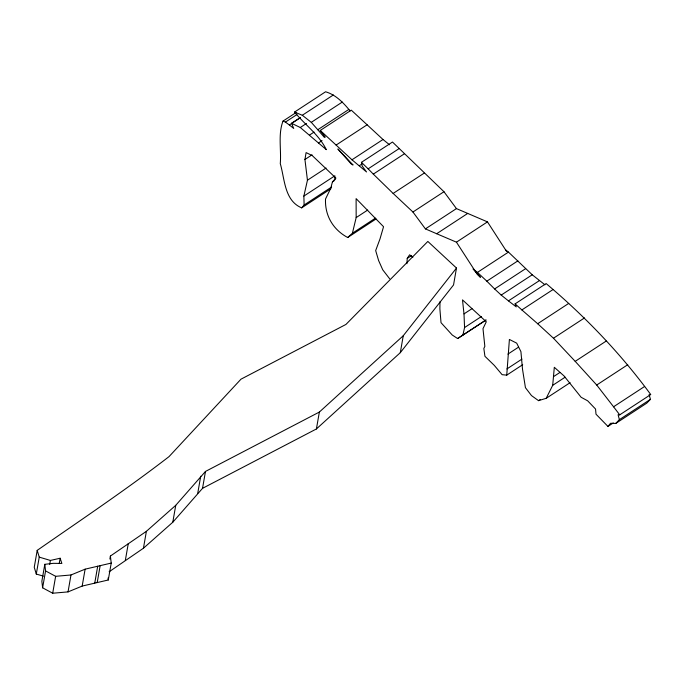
<?xml version="1.0" encoding="UTF-8"?>
<svg xmlns="http://www.w3.org/2000/svg" width="685" height="685" viewBox="0 0 685 685"><rect width="100%" height="100%" fill="white"/><g stroke="black" fill="none" stroke-linecap="round" stroke-linejoin="round"><path stroke-width="1.03" d="M439.976 301.768L439.881 308.875L441.012 322.669L452.246 335.025L457.614 338.536L485.939 320.083M462.889 335.153L464.567 327.55L463.993 313.901L462.495 299.884L486.29 321.779L482.993 328.672L484.843 346.396L483.841 348.477L484.937 356.294L494.287 365.379L502.122 374.678L506.746 375.132L509.4 339.452L516.687 343.151L520.925 351.662L522.518 369.283L525.438 387.684L531.483 395.579L538.521 400.656L546.193 398.31L570.125 382.658M406.916 263.708L407.224 258.433L409.613 254.794L412.849 257.312M546.193 398.31L552.701 385.321L554.311 367.297L564.038 375.945L581.128 397.274L587.662 400.811L595.548 409.031L596.01 414.202L607.955 426.421L613.272 422.945M296.322 112.391L283.025 121.091C277.904 134.114 281.441 149.818 280.285 163.664C284.789 179.119 284.343 200.654 301.674 207.863L304.123 205.003L303.866 196.081L307.445 180.215L304.936 159.485L306.092 152.601L312.206 155.546L335.907 178.1L332.448 181.868L330.727 188.306L325.521 199.027C324.776 215.655 333.184 229.74 347.689 237.507L376.056 218.952M109.146 571.769L143.439 548.231L172.791 522.227L202.529 488.345L316.41 428.964L400.305 352.664L453.538 284.96L456.493 268.049L427.842 241.437L345.916 324.459L240.983 379.173L169.058 456.595C126.382 489.535 81.481 519.564 37.204 550.372L34.25 567.283L36.288 574.047L43.395 576.154M36.288 574.047L39.242 557.136L37.204 550.372M39.242 557.136L50.399 560.441L60.134 558.241L61.873 563.43L53.233 563.335L44.808 564.32L41.862 581.231L42.616 587.816L52.694 593.227L68.038 591.891L82.174 586.077L108.273 579.99L111.227 563.079L110.396 556.049L146.393 531.32L175.745 505.316L205.483 471.434L319.364 412.053L403.259 335.744L456.493 268.049M42.616 587.816L45.57 570.905L44.808 564.32M49.705 564.423L50.399 560.441M52.694 593.227L55.639 576.316L45.57 570.905M59.27 563.216L60.134 558.241M68.038 591.891L70.983 574.98L85.12 569.167L111.227 563.079M82.174 586.077L85.12 569.167M94.744 583.123L97.698 566.212M97.193 582.584L100.147 565.673M109.874 559.029L110.396 556.049M125.321 560.476L128.275 543.565M143.439 548.231L146.393 531.32M172.791 522.227L175.745 505.316M197.768 493.14L200.714 476.229M202.529 488.345L205.483 471.434M316.41 428.964L319.364 412.053M400.305 352.664L403.259 335.744M347.689 237.507L352.415 233.208L356.166 217.59L356.114 198.624L383.549 226.718L379.987 238.954L375.671 250.582L378.608 260.54L382.752 269.83L389.662 278.778M607.955 426.421L610.566 423.27L615.712 423.45L646.743 403.157L650.416 399.355L649.123 394.466M615.712 423.45L619.386 419.648L650.416 399.355M300.398 117.486L291.527 123.283L300.295 127.513L326.317 149.655C318.97 134.62 304.911 124.798 294.55 112.066L325.58 91.773C335.898 94.804 343.502 102.844 350.121 110.936M283.025 121.091L285.405 122.101L296.93 114.566M294.55 112.066L302.308 115.26L333.338 94.967M285.405 122.101L289.335 124.953L299.979 117.991M300.295 127.513L306.495 123.454M302.308 115.26L311.29 122.341L342.312 102.048M309.629 134.996L314.055 132.094M311.29 122.341L317.789 129.722L348.819 109.429M317.789 129.722L324.279 137.265L325.281 137.137L320.255 130.45L351.285 110.148L383.001 139.5L389.517 144.766M318.491 142.959L322.036 140.639M304.936 159.485L312.026 154.844M320.255 130.45L336.112 145.074L367.134 124.781M307.445 180.215L326.069 168.039M336.112 145.074L351.97 159.793L383.001 139.5M303.866 196.081L334.897 175.788M351.97 159.793L366.535 171.961L362.151 165.993L361.449 162.328L392.479 142.035L443.966 191.723L456.441 208.6L487.472 221.88L506.609 251.481M332.448 181.868L334.22 180.703M359.3 165.719L361.963 163.98M304.123 205.003L331.608 187.022M301.674 207.863L330.932 188.726M361.449 162.328L368.153 168.844L399.184 148.551M368.153 168.844L373.308 174.118L404.338 153.825M356.166 217.59L367.691 210.055M373.308 174.118L393.139 193.435L424.161 173.142M352.415 233.208L375.466 218.13M393.139 193.435L412.935 212.016L443.966 191.723M412.935 212.016L425.411 228.893L456.441 208.6M425.411 228.893L436.67 233.731L467.692 213.437M407.224 258.433L411.651 255.539M436.67 233.731L456.441 242.173L487.472 221.88M456.441 242.173L477.231 274.325L480.433 277.297L473.078 268.922L477.436 272.399L508.467 252.106L532.236 274.788L544.935 284.789M477.436 272.399L486.838 281.158L517.869 260.865M486.838 281.158L494.604 288.95L525.635 268.657M463.993 313.901L471.974 308.687M494.604 288.95L501.206 295.089L532.236 274.788M464.567 327.55L481.409 316.53M501.206 295.089L508.441 300.869L539.463 280.567M457.614 338.536L485.982 319.981M508.441 300.869L516.25 306.889L515.103 303.866L546.133 283.573C585.093 316.419 620.559 353.46 650.75 394.551L619.719 414.845L618.093 414.767L619.386 419.648M515.103 303.866L521.867 309.928L552.898 289.635M521.867 309.928L537.674 323.722L568.696 303.421M507.919 354.102L518.554 347.141M537.674 323.722L553.471 338.227L584.493 317.934M506.891 368.95L521.961 359.086M506.746 375.132L522.706 364.694M553.471 338.227L575.194 361.346L606.225 341.053M553.754 376.493L559.962 372.434M552.701 385.321L565.116 377.204M538.521 400.656L540.294 399.501M575.194 361.346L596.712 385.021L627.743 364.72M596.712 385.021L613.563 406.779L644.594 386.486M55.639 576.316L70.983 574.98M505.47 249.717L508.467 252.106M289.335 124.953L293.719 128.446L291.527 123.283M613.563 406.779L619.719 414.845M108.033 577.986L108.273 579.99M334.931 176.773L335.016 179.753M352.921 164.897L351.054 163.792L337.885 148.979L352.921 164.897"/></g></svg>
